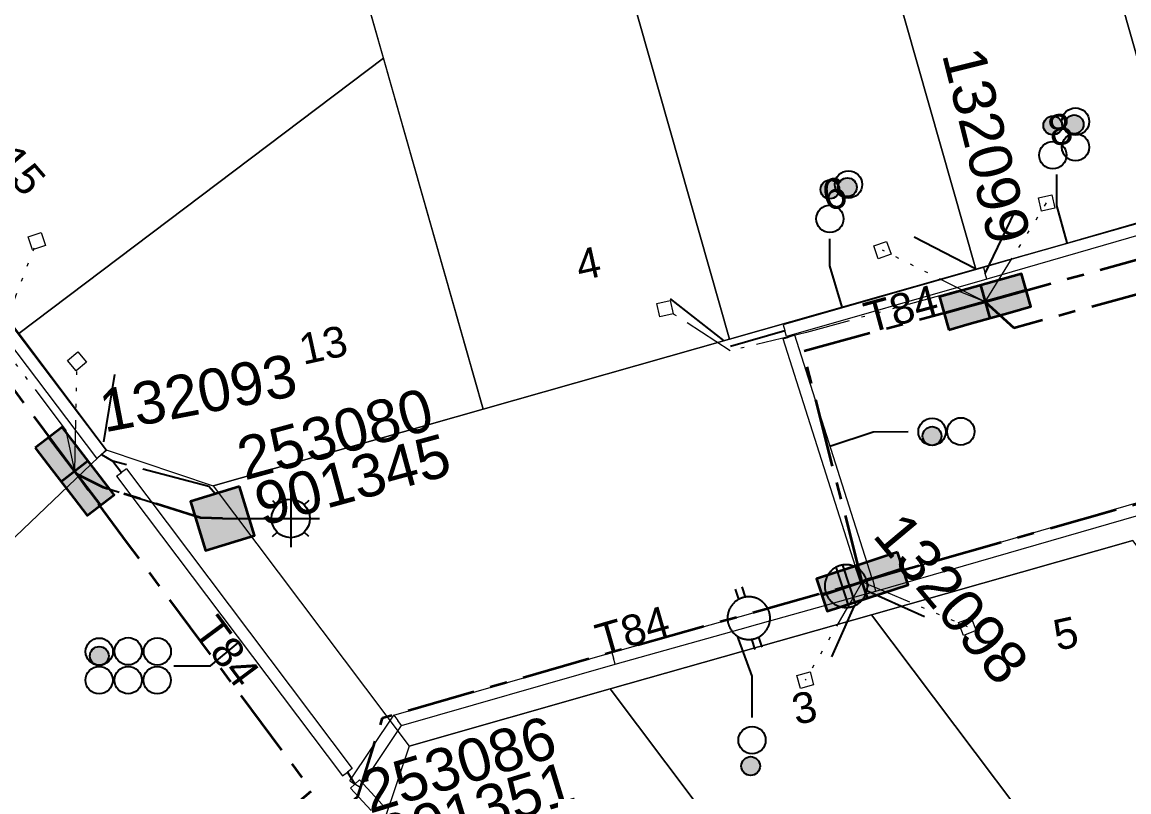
# Model space of a CAD drawing. Header units: metres. Extents: x 308278 to 310511, y 6271134 to 6272874.
# Drawn here: x 308769.8 to 308834.6, y 6272414.5 to 6272459.6 of the extents above; entities that cross this region are included whole.
import ezdxf
from ezdxf.enums import TextEntityAlignment as Align

# ---------------------------------------------------------------- set-up
doc = ezdxf.new("R2010")
doc.units = ezdxf.units.M
doc.set_wipeout_variables(frame=1)
for name, pattern in [('Cable Exist UG', [7, 4, -1, 1, -1]), ('DOT', [6.35, 0, -6.35]), ('PHANTOMX2', [6.6, 3, -0.75, 0.2, -0.75, 0.2, -0.75, 0.2, -0.75])]:
    doc.linetypes.add(name, pattern=pattern)
doc.layers.get('0').update_dxf_attribs({"color": 6})
for name, color, linetype, lineweight in [('_User Miscellaneous1', 30, 'Continuous', 13), ('_User_LV_Exist', 5, 'Continuous', 35), ('_User_SL_Exist', 4, 'Continuous', 35), ('Cadastre Land Parcels_SP_EXT', 118, 'Continuous', 15), ('Cadastre Roads_SP_EXT', 218, 'Continuous', 15), ('Mains_LV_EXT', 163, 'Continuous', 25), ('Mains_LV_SL_EXT', 135, 'Continuous', 25), ('Services_SP_EXT', 42, 'PHANTOMX2', 20)]:
    doc.layers.add(name, color=color, linetype=linetype, lineweight=lineweight)
for name, color, linetype in [('Duct_SP_EXT', 30, 'Continuous'), ('Equip_LV_EXT', 7, 'Continuous'), ('Equip_SP_SL_EXT', 7, 'Continuous'), ('SupportsUG_SP_LV_EXT', 7, 'Continuous'), ('SupportsUG_SP_LV_SL_EXT', 7, 'Continuous'), ('Trench_SP_EXT', 7, 'Continuous')]:
    doc.layers.add(name, color=color, linetype=linetype)
doc.styles.add('COLUMN_LABEL', font='arial.ttf', dxfattribs={"height": 2})
doc.styles.add('iecARIAL', font='arial.ttf', dxfattribs={"height": 2})
doc.styles.add('POLE_LABEL', font='arial.ttf', dxfattribs={"height": 2})
doc.styles.add('SL_LABEL', font='arial.ttf', dxfattribs={"height": 2})
doc.styles.get("Standard").update_dxf_attribs({"font": 'arial.ttf'})

# ---------------------------------------------------------------- blocks, each defined once
blk = doc.blocks.new('COLUMN_EXT')
blk.add_hatch(color=256).paths.add_polyline_path([(1.5, -1.5), (1.5, 1.5), (-1.5, 1.5), (-1.5, -1.5)])
blk.add_lwpolyline([(1.5, 1.5), (-1.5, 1.5), (-1.5, -1.5), (1.5, -1.5)], close=True)
at = {"flags": 9}
for tag, p in [('NOTES', (-1.813, 2)), ('STREETNAME', (-1.813, 1.6)), ('LOCATION', (-1.813, 1.4)), ('SUBURB', (-1.813, 1.8)), ('LEGEND', (-1.813, 1.2)), ('OWNED_BY', (-1.813, 0.6)), ('USAGE', (-1.813, 1)), ('STATE', (-1.813, 0.8)), ('COLUMN_TYPE', (-1.813, 0.4))]:
    blk.add_attdef(tag, text='', height=0.2, rotation=180, dxfattribs=at).set_placement(p, align=Align.MIDDLE_LEFT)
at = {"flags": 1}
blk.add_attdef('Z', (-1.813, 2.351), '', height=0.2, rotation=180, dxfattribs=at)
at = {"flags": 9}
for tag, style, p in [('STRUCTURE_PLANT_NUMBER', 'POLE_LABEL', (-1.813, -0.031)), ('STREET_CODE', 'COLUMN_LABEL', (-1.813, 0.2))]:
    blk.add_attdef(tag, text='', height=0.2, rotation=180, dxfattribs=dict(at, style=style)).set_placement(p, align=Align.MIDDLE_LEFT)
at = {"style": 'COLUMN_LABEL', "width": 0.9, "flags": 8}
blk.add_attdef('ASSET_NUM', text='', height=2, rotation=270, dxfattribs=at).set_placement((2, -4), align=Align.MIDDLE_LEFT)
blk = doc.blocks.new('PILLAR_EXT')
blk.add_hatch(color=256).paths.add_polyline_path([(-2.5, 1), (-2.5, -1), (2.5, -1), (2.5, 1)])
for p, q in [((0, 1), (0, -1)), ((-2.5, 0), (2.5, 0))]:
    blk.add_line(p, q)
at = {"ltscale": 10}
blk.add_line((2.5, 0), (-2.5, 0), dxfattribs=at)
blk.add_lwpolyline([(-2.5, -1), (-1.25, -1), (1.25, -1), (2.5, -1), (2.5, 1), (-2.5, 1)], close=True)
at = {"width": 0.9, "flags": 8}
blk.add_attdef('ASSET_NUM', text='', height=2, rotation=90, dxfattribs=at).set_placement((-2, 4), align=Align.MIDDLE_LEFT)
for tag, p, flags in [('OWNED_BY', (0, -0.2), 9), ('STATE', (0, -0.4), 9), ('SUPPORT_TYPE', (0, -0.6), 9), ('USAGE', (0, -0.8), 9), ('LEGEND', (0, -1), 9), ('LOCATION', (0, -1.2), 9), ('NOTES', (0, -1.4), 9), ('STREETNAME', (0, -1.8), 9), ('SUBURB', (0, -2), 1), ('PARENT', (0, -1.6), 9)]:
    blk.add_attdef(tag, p, '', height=0.2, dxfattribs=dict(flags=flags))
blk = doc.blocks.new('DUCT_EXT')
blk.add_circle((0, 0.8), 0.8)
at = {"flags": 1}
blk.add_attdef('Z', (0, 0), '', height=0.2, dxfattribs=at)
at = {"flags": 9}
for tag, p in [('DUCT_CODE', (0, 0)), ('XSECT_TYPE', (0, -0.2)), ('STATE', (0, -0.6)), ('FB_REFERENCE', (0, -0.4)), ('NOTES', (0, -0.8))]:
    blk.add_attdef(tag, text='', height=0.2, dxfattribs=at).set_placement(p, align=Align.MIDDLE_LEFT)
blk = doc.blocks.new('*U479')
at = {"transparency": 33554687, "flags": 9}
for tag, p in [('LRATECODE', (-7.4, 0)), ('LOUTREACHVOCAB', (-7.2, 0)), ('LOUTREACH', (-7, 0)), ('LANTNUMBER', (-6.6, 0)), ('LNEW', (-6.4, 0)), ('LMASTVOCAB', (-6.2, 0)), ('LMAST', (-6, 0)), ('LLAMPVOCAB', (-5.8, 0)), ('LLAMP', (-5.6, 0)), ('LEXIST', (-5.4, 0)), ('LCHARGE3PERCENT', (-5.2, 0)), ('LCHARGE3', (-5, 0)), ('LCHARGE2PERCENT', (-4.8, 0)), ('LCHARGE2', (-4.6, 0)), ('LCHARGE1PERCENT', (-4.4, 0)), ('LCHARGE1', (-4.2, 0)), ('LCATEGORY', (-4, 0)), ('LBRACKETVOCAB', (-3.8, 0)), ('LBRACKET', (-3.6, 0)), ('LKINGHEIGHT', (-3.4, 0)), ('CREPLACE', (-3.2, 0)), ('CREMOVE', (-3, 0)), ('CNUMBER', (-2.8, 0)), ('CNEW', (-2.6, 0)), ('CEXIST', (-2.4, 0)), ('USAGE', (-2.2, 0)), ('STATE', (-2, 0)), ('OWNED_BY', (-1.8, 0)), ('ORIENTATION', (-1.6, 0)), ('OPERATING_VOLTAGE', (-1.4, 0)), ('NO_PHASES', (-1.2, 0)), ('LANTERN_TYPE', (-1, 0)), ('LANTERN_PURPOSE', (-0.8, 0)), ('CONTROL_TYPE', (-0.6, 0)), ('CONSTRUCTED_VOLTAGE', (-0.4, 0))]:
    blk.add_attdef(tag, text='', height=0.001, rotation=270, dxfattribs=at).set_placement(p, align=Align.MIDDLE_LEFT)
at = {"transparency": 33554687, "style": 'SL_LABEL', "flags": 9}
blk.add_attdef('STREET_CODE', text='', height=0.001, rotation=270, dxfattribs=at).set_placement((0.001, 0), align=Align.MIDDLE_LEFT)
at = {"transparency": 33554687, "flags": 1}
blk.add_attdef('Z', (0, 0), '', height=0.001, rotation=270, dxfattribs=at)
at = {"transparency": 33554687, "width": 0.9}
blk.add_attdef('LNUMBER', text='', height=1, dxfattribs=at).set_placement((7, -1), align=Align.MIDDLE_LEFT)
at = {"transparency": 33554687, "flags": 9}
for tag, p in [('LREMOVE', (0, -7.6)), ('LREPLACE', (0, -7.8)), ('LTYPE', (0, -8)), ('LTYPEVOCAB', (0, -8.2)), ('LEGEND', (0, -8.4)), ('SUBURB', (0, -8.6)), ('STREETNAME', (0, -8.8)), ('LOCATION', (0, -9)), ('NOTES', (0, -9.2)), ('MAINTAINED_BY', (0, -9.863))]:
    blk.add_attdef(tag, text='', height=0.001, dxfattribs=at).set_placement(p, align=Align.MIDDLE_LEFT)
blk.add_attdef('OPERATED_BY', (0, -9.607), '', height=0.001, dxfattribs=at)
at = {"linetype": 'DOT', "transparency": 33554687}
blk.add_wipeout([(5.688, 0), (5.061, -1.061), (4, -1.688), (2.939, -1.061), (2.313, 0), (2.939, 1.061), (4, 1.687), (5.061, 1.061)], dxfattribs=at)
at = {"transparency": 33554687}
for p, q in [((4, 1.687), (4, 0)), ((2.939, 1.061), (3.205, 0.795)), ((5.061, 1.061), (4.795, 0.795)), ((0, 0), (4, 0)), ((4, 0), (5.688, 0)), ((4, 0), (4, -1.688)), ((2.939, -1.061), (3.205, -0.795)), ((5.061, -1.061), (4.795, -0.795))]:
    blk.add_line(p, q, dxfattribs=at)
blk.add_circle((4, 0), 1.125, dxfattribs=at)
blk = doc.blocks.new('CCP_EXT')
at = {"flags": 9}
for tag, p in [('OWNED_BY', (0, -1)), ('USAGE', (0, -1.2)), ('LEGEND', (0, -1.4)), ('STATE', (0, -1.8)), ('LIFE_SUPPORT', (0, -1.6)), ('NOTES', (0, -2))]:
    blk.add_attdef(tag, text='', height=0.2, dxfattribs=at).set_placement(p, align=Align.MIDDLE_LEFT)
at = {"transparency": 33554687}
blk.add_wipeout([(0, 0.566), (0.566, 0), (0, -0.566), (-0.566, 0)], dxfattribs=at)
blk.add_lwpolyline([(-0.566, 0), (0, 0.566), (0.566, 0), (0, -0.566), (-0.566, 0)])
at = {"flags": 1}
blk.add_attdef('Z', (0, 0), '', height=0.2, dxfattribs=at)
at = {"flags": 9}
for tag, p in [('CCP_TYPE', (0, 0)), ('OPERATING_VOLTAGE', (0, -0.6)), ('CONSTRUCTED_VOLTAGE', (0, -0.2)), ('NO_PHASES', (0, -0.4)), ('ORIENTATION', (0, -0.8))]:
    blk.add_attdef(tag, text='', height=0.2, dxfattribs=at).set_placement(p, align=Align.MIDDLE_LEFT)
blk = doc.blocks.new('LV_UG_LINKS_CLOSED_EXT')
at = {"layer": 'Equip_LV_EXT'}
for tag, flags, p in [('ACTUAL_STATUS', 9, (3, -2)), ('OPERATING_VOLTAGE', 9, (3, -2.6)), ('CONSTRUCTED_VOLTAGE', 9, (3, -2.2)), ('NO_PHASES', 9, (3, -2.4)), ('ORIENTATION', 9, (3, -2.8)), ('STATE', 9, (3, -3)), ('SWITCH_TYPE', 9, (3, -3.2)), ('OWNED_BY', 9, (3, -3.8)), ('USAGE', 9, (3, -3.4)), ('NOTES', 9, (3, -3.6)), ('TYPE', 9, (3, -4.6)), ('OPERATED_BY', 9, (3, -4)), ('MAINTAINED_BY', 9, (3, -4.2)), ('NUMBER_OF_PHASES', 9, (3, -4.4)), ('Z', 1, (3, -4.8))]:
    blk.add_attdef(tag, text='', height=0.2, dxfattribs=dict(at, flags=flags)).set_placement(p, align=Align.MIDDLE_LEFT)
at = {"transparency": 33554687}
blk.add_wipeout([(4, 1.25), (3.969, 1.25), (3.939, 1.248), (3.908, 1.247), (3.877, 1.244), (3.847, 1.241), (3.817, 1.236), (3.786, 1.232), (3.756, 1.226), (3.726, 1.22), (3.696, 1.213), (3.667, 1.205), (3.637, 1.196), (3.608, 1.187), (3.579, 1.177), (3.55, 1.166), (3.522, 1.155), (3.493, 1.143), (3.466, 1.13), (3.438, 1.117), (3.411, 1.102), (3.384, 1.088), (3.357, 1.072), (3.331, 1.056), (3.306, 1.039), (3.28, 1.022), (3.255, 1.004), (3.231, 0.985), (3.207, 0.966), (3.184, 0.947), (3.161, 0.926), (3.138, 0.905), (3.116, 0.884), (3.095, 0.862), (3.074, 0.839), (3.053, 0.816), (3.034, 0.793), (3.015, 0.769), (2.996, 0.745), (2.978, 0.72), (2.961, 0.694), (2.944, 0.669), (2.928, 0.643), (2.912, 0.616), (2.898, 0.589), (2.883, 0.562), (2.87, 0.534), (2.857, 0.507), (2.845, 0.478), (2.834, 0.45), (2.823, 0.421), (2.813, 0.392), (2.804, 0.363), (2.795, 0.333), (2.787, 0.304), (2.78, 0.274), (2.774, 0.244), (2.768, 0.214), (2.764, 0.183), (2.759, 0.153), (2.756, 0.123), (2.753, 0.092), (2.752, 0.061), (2.75, 0.031), (2.75, 0), (2.75, -0.031), (2.752, -0.061), (2.753, -0.092), (2.756, -0.123), (2.759, -0.153), (2.764, -0.183), (2.768, -0.214), (2.774, -0.244), (2.78, -0.274), (2.787, -0.304), (2.795, -0.333), (2.804, -0.363), (2.813, -0.392), (2.823, -0.421), (2.834, -0.45), (2.845, -0.478), (2.857, -0.507), (2.87, -0.534), (2.883, -0.562), (2.898, -0.589), (2.912, -0.616), (2.928, -0.643), (2.944, -0.669), (2.961, -0.694), (2.978, -0.72), (2.996, -0.745), (3.015, -0.769), (3.034, -0.793), (3.053, -0.816), (3.074, -0.839), (3.095, -0.862), (3.116, -0.884), (3.138, -0.905), (3.161, -0.926), (3.184, -0.947), (3.207, -0.966), (3.231, -0.985), (3.255, -1.004), (3.28, -1.022), (3.306, -1.039), (3.331, -1.056), (3.357, -1.072), (3.384, -1.088), (3.411, -1.102), (3.438, -1.117), (3.466, -1.13), (3.493, -1.143), (3.522, -1.155), (3.55, -1.166), (3.579, -1.177), (3.608, -1.187), (3.637, -1.196), (3.667, -1.205), (3.696, -1.213), (3.726, -1.22), (3.756, -1.226), (3.786, -1.232), (3.817, -1.236), (3.847, -1.241), (3.877, -1.244), (3.908, -1.247), (3.939, -1.248), (3.969, -1.25), (4, -1.25), (4.031, -1.25), (4.061, -1.248), (4.092, -1.247), (4.123, -1.244), (4.153, -1.241), (4.183, -1.236), (4.214, -1.232), (4.244, -1.226), (4.274, -1.22), (4.304, -1.213), (4.333, -1.205), (4.363, -1.196), (4.392, -1.187), (4.421, -1.177), (4.45, -1.166), (4.478, -1.155), (4.507, -1.143), (4.534, -1.13), (4.562, -1.117), (4.589, -1.102), (4.616, -1.088), (4.643, -1.072), (4.669, -1.056), (4.694, -1.039), (4.72, -1.022), (4.745, -1.004), (4.769, -0.985), (4.793, -0.966), (4.816, -0.947), (4.839, -0.926), (4.862, -0.905), (4.884, -0.884), (4.905, -0.862), (4.926, -0.839), (4.947, -0.816), (4.966, -0.793), (4.985, -0.769), (5.004, -0.745), (5.022, -0.72), (5.039, -0.694), (5.056, -0.669), (5.072, -0.643), (5.088, -0.616), (5.102, -0.589), (5.117, -0.562), (5.13, -0.534), (5.143, -0.507), (5.155, -0.478), (5.166, -0.45), (5.177, -0.421), (5.187, -0.392), (5.196, -0.363), (5.205, -0.333), (5.213, -0.304), (5.22, -0.274), (5.226, -0.244), (5.232, -0.214), (5.236, -0.183), (5.241, -0.153), (5.244, -0.123), (5.247, -0.092), (5.248, -0.061), (5.25, -0.031), (5.25, 0), (5.25, 0.031), (5.248, 0.061), (5.247, 0.092), (5.244, 0.123), (5.241, 0.153), (5.236, 0.183), (5.232, 0.214), (5.226, 0.244), (5.22, 0.274), (5.213, 0.304), (5.205, 0.333), (5.196, 0.363), (5.187, 0.392), (5.177, 0.421), (5.166, 0.45), (5.155, 0.478), (5.143, 0.507), (5.13, 0.534), (5.117, 0.562), (5.102, 0.589), (5.088, 0.616), (5.072, 0.643), (5.056, 0.669), (5.039, 0.694), (5.022, 0.72), (5.004, 0.745), (4.985, 0.769), (4.966, 0.793), (4.947, 0.816), (4.926, 0.839), (4.905, 0.862), (4.884, 0.884), (4.862, 0.905), (4.839, 0.926), (4.816, 0.947), (4.793, 0.966), (4.769, 0.985), (4.745, 1.004), (4.72, 1.022), (4.694, 1.039), (4.669, 1.056), (4.643, 1.072), (4.616, 1.088), (4.589, 1.102), (4.562, 1.117), (4.534, 1.13), (4.507, 1.143), (4.478, 1.155), (4.45, 1.166), (4.421, 1.177), (4.392, 1.187), (4.363, 1.196), (4.333, 1.205), (4.304, 1.213), (4.274, 1.22), (4.244, 1.226), (4.214, 1.232), (4.183, 1.236), (4.153, 1.241), (4.123, 1.244), (4.092, 1.247), (4.061, 1.248), (4.031, 1.25)], dxfattribs=at).dxf.layer = 'Equip_LV_EXT'
at = {"layer": 'Equip_LV_EXT'}
for p, q in [((3.792, 1.232), (3.792, -1.232)), ((4.208, 1.232), (4.208, -1.232))]:
    blk.add_line(p, q, dxfattribs=at)
at = {"layer": 'Equip_LV_EXT', "flags": 128}
blk.add_lwpolyline([(4, 1.25), (3.969, 1.25), (3.939, 1.248), (3.908, 1.247), (3.877, 1.244), (3.847, 1.241), (3.817, 1.236), (3.786, 1.232), (3.756, 1.226), (3.726, 1.22), (3.696, 1.213), (3.667, 1.205), (3.637, 1.196), (3.608, 1.187), (3.579, 1.177), (3.55, 1.166), (3.522, 1.155), (3.493, 1.143), (3.466, 1.13), (3.438, 1.117), (3.411, 1.102), (3.384, 1.088), (3.357, 1.072), (3.331, 1.056), (3.306, 1.039), (3.28, 1.022), (3.255, 1.004), (3.231, 0.985), (3.207, 0.966), (3.184, 0.947), (3.161, 0.926), (3.138, 0.905), (3.116, 0.884), (3.095, 0.862), (3.074, 0.839), (3.053, 0.816), (3.034, 0.793), (3.015, 0.769), (2.996, 0.745), (2.978, 0.72), (2.961, 0.694), (2.944, 0.669), (2.928, 0.643), (2.912, 0.616), (2.898, 0.589), (2.883, 0.562), (2.87, 0.534), (2.857, 0.507), (2.845, 0.478), (2.834, 0.45), (2.823, 0.421), (2.813, 0.392), (2.804, 0.363), (2.795, 0.333), (2.787, 0.304), (2.78, 0.274), (2.774, 0.244), (2.768, 0.214), (2.764, 0.183), (2.759, 0.153), (2.756, 0.123), (2.753, 0.092), (2.752, 0.061), (2.75, 0.031), (2.75, 0), (2.75, -0.031), (2.752, -0.061), (2.753, -0.092), (2.756, -0.123), (2.759, -0.153), (2.764, -0.183), (2.768, -0.214), (2.774, -0.244), (2.78, -0.274), (2.787, -0.304), (2.795, -0.333), (2.804, -0.363), (2.813, -0.392), (2.823, -0.421), (2.834, -0.45), (2.845, -0.478), (2.857, -0.507), (2.87, -0.534), (2.883, -0.562), (2.898, -0.589), (2.912, -0.616), (2.928, -0.643), (2.944, -0.669), (2.961, -0.694), (2.978, -0.72), (2.996, -0.745), (3.015, -0.769), (3.034, -0.793), (3.053, -0.816), (3.074, -0.839), (3.095, -0.862), (3.116, -0.884), (3.138, -0.905), (3.161, -0.926), (3.184, -0.947), (3.207, -0.966), (3.231, -0.985), (3.255, -1.004), (3.28, -1.022), (3.306, -1.039), (3.331, -1.056), (3.357, -1.072), (3.384, -1.088), (3.411, -1.102), (3.438, -1.117), (3.466, -1.13), (3.493, -1.143), (3.522, -1.155), (3.55, -1.166), (3.579, -1.177), (3.608, -1.187), (3.637, -1.196), (3.667, -1.205), (3.696, -1.213), (3.726, -1.22), (3.756, -1.226), (3.786, -1.232), (3.817, -1.236), (3.847, -1.241), (3.877, -1.244), (3.908, -1.247), (3.939, -1.248), (3.969, -1.25), (4, -1.25), (4.031, -1.25), (4.061, -1.248), (4.092, -1.247), (4.123, -1.244), (4.153, -1.241), (4.183, -1.236), (4.214, -1.232), (4.244, -1.226), (4.274, -1.22), (4.304, -1.213), (4.333, -1.205), (4.363, -1.196), (4.392, -1.187), (4.421, -1.177), (4.45, -1.166), (4.478, -1.155), (4.507, -1.143), (4.534, -1.13), (4.562, -1.117), (4.589, -1.102), (4.616, -1.088), (4.643, -1.072), (4.669, -1.056), (4.694, -1.039), (4.72, -1.022), (4.745, -1.004), (4.769, -0.985), (4.793, -0.966), (4.816, -0.947), (4.839, -0.926), (4.862, -0.905), (4.884, -0.884), (4.905, -0.862), (4.926, -0.839), (4.947, -0.816), (4.966, -0.793), (4.985, -0.769), (5.004, -0.745), (5.022, -0.72), (5.039, -0.694), (5.056, -0.669), (5.072, -0.643), (5.088, -0.616), (5.102, -0.589), (5.117, -0.562), (5.13, -0.534), (5.143, -0.507), (5.155, -0.478), (5.166, -0.45), (5.177, -0.421), (5.187, -0.392), (5.196, -0.363), (5.205, -0.333), (5.213, -0.304), (5.22, -0.274), (5.226, -0.244), (5.232, -0.214), (5.236, -0.183), (5.241, -0.153), (5.244, -0.123), (5.247, -0.092), (5.248, -0.061), (5.25, -0.031), (5.25, 0), (5.25, 0.031), (5.248, 0.061), (5.247, 0.092), (5.244, 0.123), (5.241, 0.153), (5.236, 0.183), (5.232, 0.214), (5.226, 0.244), (5.22, 0.274), (5.213, 0.304), (5.205, 0.333), (5.196, 0.363), (5.187, 0.392), (5.177, 0.421), (5.166, 0.45), (5.155, 0.478), (5.143, 0.507), (5.13, 0.534), (5.117, 0.562), (5.102, 0.589), (5.088, 0.616), (5.072, 0.643), (5.056, 0.669), (5.039, 0.694), (5.022, 0.72), (5.004, 0.745), (4.985, 0.769), (4.966, 0.793), (4.947, 0.816), (4.926, 0.839), (4.905, 0.862), (4.884, 0.884), (4.862, 0.905), (4.839, 0.926), (4.816, 0.947), (4.793, 0.966), (4.769, 0.985), (4.745, 1.004), (4.72, 1.022), (4.694, 1.039), (4.669, 1.056), (4.643, 1.072), (4.616, 1.088), (4.589, 1.102), (4.562, 1.117), (4.534, 1.13), (4.507, 1.143), (4.478, 1.155), (4.45, 1.166), (4.421, 1.177), (4.392, 1.187), (4.363, 1.196), (4.333, 1.205), (4.304, 1.213), (4.274, 1.22), (4.244, 1.226), (4.214, 1.232), (4.183, 1.236), (4.153, 1.241), (4.123, 1.244), (4.092, 1.247), (4.061, 1.248), (4.031, 1.25)], close=True, dxfattribs=at)
blk = doc.blocks.new('LV_UG_LINKS_OPEN_EXT')
at = {"layer": 'Equip_LV_EXT'}
for tag, height, flags, p in [('ACTUAL_STATUS', 0.167, 9, (3.167, -1.667)), ('CONSTRUCTED_VOLTAGE', 0.167, 9, (3.167, -1.833)), ('NO_PHASES', 0.167, 9, (3.167, -2)), ('OPERATING_VOLTAGE', 0.2, 9, (3, -2.6)), ('ORIENTATION', 0.2, 9, (3, -2.8)), ('STATE', 0.2, 9, (3, -3)), ('SWITCH_TYPE', 0.2, 9, (3, -3.2)), ('OWNED_BY', 0.2, 9, (3, -3.8)), ('USAGE', 0.2, 9, (3, -3.4)), ('NOTES', 0.2, 9, (3, -3.6)), ('TYPE', 0.2, 9, (3, -4.6)), ('OPERATED_BY', 0.2, 9, (3, -4)), ('MAINTAINED_BY', 0.2, 9, (3, -4.2)), ('NUMBER_OF_PHASES', 0.2, 9, (3, -4.4)), ('Z', 0.2, 1, (3, -4.8))]:
    blk.add_attdef(tag, text='', height=height, dxfattribs=dict(at, flags=flags)).set_placement(p, align=Align.MIDDLE_LEFT)
at = {"transparency": 33554687}
blk.add_wipeout([(4, 1.25), (3.969, 1.25), (3.939, 1.248), (3.908, 1.247), (3.877, 1.244), (3.847, 1.241), (3.817, 1.236), (3.786, 1.232), (3.756, 1.226), (3.726, 1.22), (3.696, 1.213), (3.667, 1.205), (3.637, 1.196), (3.608, 1.187), (3.579, 1.177), (3.55, 1.166), (3.522, 1.155), (3.493, 1.143), (3.466, 1.13), (3.438, 1.117), (3.411, 1.102), (3.384, 1.088), (3.357, 1.072), (3.331, 1.056), (3.306, 1.039), (3.28, 1.022), (3.255, 1.004), (3.231, 0.985), (3.207, 0.966), (3.184, 0.947), (3.161, 0.926), (3.138, 0.905), (3.116, 0.884), (3.095, 0.862), (3.074, 0.839), (3.053, 0.816), (3.034, 0.793), (3.015, 0.769), (2.996, 0.745), (2.978, 0.72), (2.961, 0.694), (2.944, 0.669), (2.928, 0.643), (2.912, 0.616), (2.898, 0.589), (2.883, 0.562), (2.87, 0.534), (2.857, 0.507), (2.845, 0.478), (2.834, 0.45), (2.823, 0.421), (2.813, 0.392), (2.804, 0.363), (2.795, 0.333), (2.787, 0.304), (2.78, 0.274), (2.774, 0.244), (2.768, 0.214), (2.764, 0.183), (2.759, 0.153), (2.756, 0.123), (2.753, 0.092), (2.752, 0.061), (2.75, 0.031), (2.75, 0), (2.75, -0.031), (2.752, -0.061), (2.753, -0.092), (2.756, -0.123), (2.759, -0.153), (2.764, -0.183), (2.768, -0.214), (2.774, -0.244), (2.78, -0.274), (2.787, -0.304), (2.795, -0.333), (2.804, -0.363), (2.813, -0.392), (2.823, -0.421), (2.834, -0.45), (2.845, -0.478), (2.857, -0.507), (2.87, -0.534), (2.883, -0.562), (2.898, -0.589), (2.912, -0.616), (2.928, -0.643), (2.944, -0.669), (2.961, -0.694), (2.978, -0.72), (2.996, -0.745), (3.015, -0.769), (3.034, -0.793), (3.053, -0.816), (3.074, -0.839), (3.095, -0.862), (3.116, -0.884), (3.138, -0.905), (3.161, -0.926), (3.184, -0.947), (3.207, -0.966), (3.231, -0.985), (3.255, -1.004), (3.28, -1.022), (3.306, -1.039), (3.331, -1.056), (3.357, -1.072), (3.384, -1.088), (3.411, -1.102), (3.438, -1.117), (3.466, -1.13), (3.493, -1.143), (3.522, -1.155), (3.55, -1.166), (3.579, -1.177), (3.608, -1.187), (3.637, -1.196), (3.667, -1.205), (3.696, -1.213), (3.726, -1.22), (3.756, -1.226), (3.786, -1.232), (3.817, -1.236), (3.847, -1.241), (3.877, -1.244), (3.908, -1.247), (3.939, -1.248), (3.969, -1.25), (4, -1.25), (4.031, -1.25), (4.061, -1.248), (4.092, -1.247), (4.123, -1.244), (4.153, -1.241), (4.183, -1.236), (4.214, -1.232), (4.244, -1.226), (4.274, -1.22), (4.304, -1.213), (4.333, -1.205), (4.363, -1.196), (4.392, -1.187), (4.421, -1.177), (4.45, -1.166), (4.478, -1.155), (4.507, -1.143), (4.534, -1.13), (4.562, -1.117), (4.589, -1.102), (4.616, -1.088), (4.643, -1.072), (4.669, -1.056), (4.694, -1.039), (4.72, -1.022), (4.745, -1.004), (4.769, -0.985), (4.793, -0.966), (4.816, -0.947), (4.839, -0.926), (4.862, -0.905), (4.884, -0.884), (4.905, -0.862), (4.926, -0.839), (4.947, -0.816), (4.966, -0.793), (4.985, -0.769), (5.004, -0.745), (5.022, -0.72), (5.039, -0.694), (5.056, -0.669), (5.072, -0.643), (5.088, -0.616), (5.102, -0.589), (5.117, -0.562), (5.13, -0.534), (5.143, -0.507), (5.155, -0.478), (5.166, -0.45), (5.177, -0.421), (5.187, -0.392), (5.196, -0.363), (5.205, -0.333), (5.213, -0.304), (5.22, -0.274), (5.226, -0.244), (5.232, -0.214), (5.236, -0.183), (5.241, -0.153), (5.244, -0.123), (5.247, -0.092), (5.248, -0.061), (5.25, -0.031), (5.25, 0), (5.25, 0.031), (5.248, 0.061), (5.247, 0.092), (5.244, 0.123), (5.241, 0.153), (5.236, 0.183), (5.232, 0.214), (5.226, 0.244), (5.22, 0.274), (5.213, 0.304), (5.205, 0.333), (5.196, 0.363), (5.187, 0.392), (5.177, 0.421), (5.166, 0.45), (5.155, 0.478), (5.143, 0.507), (5.13, 0.534), (5.117, 0.562), (5.102, 0.589), (5.088, 0.616), (5.072, 0.643), (5.056, 0.669), (5.039, 0.694), (5.022, 0.72), (5.004, 0.745), (4.985, 0.769), (4.966, 0.793), (4.947, 0.816), (4.926, 0.839), (4.905, 0.862), (4.884, 0.884), (4.862, 0.905), (4.839, 0.926), (4.816, 0.947), (4.793, 0.966), (4.769, 0.985), (4.745, 1.004), (4.72, 1.022), (4.694, 1.039), (4.669, 1.056), (4.643, 1.072), (4.616, 1.088), (4.589, 1.102), (4.562, 1.117), (4.534, 1.13), (4.507, 1.143), (4.478, 1.155), (4.45, 1.166), (4.421, 1.177), (4.392, 1.187), (4.363, 1.196), (4.333, 1.205), (4.304, 1.213), (4.274, 1.22), (4.244, 1.226), (4.214, 1.232), (4.183, 1.236), (4.153, 1.241), (4.123, 1.244), (4.092, 1.247), (4.061, 1.248), (4.031, 1.25)], dxfattribs=at).dxf.layer = 'Equip_LV_EXT'
at = {"layer": 'Equip_LV_EXT'}
for p, q in [((3.792, 1.863), (3.792, 1.232)), ((4.208, 1.863), (4.208, 1.232)), ((3.792, -1.232), (3.792, -1.863)), ((4.208, -1.232), (4.208, -1.863))]:
    blk.add_line(p, q, dxfattribs=at)
at = {"layer": 'Equip_LV_EXT', "flags": 128}
blk.add_lwpolyline([(4, 1.25), (3.969, 1.25), (3.939, 1.248), (3.908, 1.247), (3.877, 1.244), (3.847, 1.241), (3.817, 1.236), (3.786, 1.232), (3.756, 1.226), (3.726, 1.22), (3.696, 1.213), (3.667, 1.205), (3.637, 1.196), (3.608, 1.187), (3.579, 1.177), (3.55, 1.166), (3.522, 1.155), (3.493, 1.143), (3.466, 1.13), (3.438, 1.117), (3.411, 1.102), (3.384, 1.088), (3.357, 1.072), (3.331, 1.056), (3.306, 1.039), (3.28, 1.022), (3.255, 1.004), (3.231, 0.985), (3.207, 0.966), (3.184, 0.947), (3.161, 0.926), (3.138, 0.905), (3.116, 0.884), (3.095, 0.862), (3.074, 0.839), (3.053, 0.816), (3.034, 0.793), (3.015, 0.769), (2.996, 0.745), (2.978, 0.72), (2.961, 0.694), (2.944, 0.669), (2.928, 0.643), (2.912, 0.616), (2.898, 0.589), (2.883, 0.562), (2.87, 0.534), (2.857, 0.507), (2.845, 0.478), (2.834, 0.45), (2.823, 0.421), (2.813, 0.392), (2.804, 0.363), (2.795, 0.333), (2.787, 0.304), (2.78, 0.274), (2.774, 0.244), (2.768, 0.214), (2.764, 0.183), (2.759, 0.153), (2.756, 0.123), (2.753, 0.092), (2.752, 0.061), (2.75, 0.031), (2.75, 0), (2.75, -0.031), (2.752, -0.061), (2.753, -0.092), (2.756, -0.123), (2.759, -0.153), (2.764, -0.183), (2.768, -0.214), (2.774, -0.244), (2.78, -0.274), (2.787, -0.304), (2.795, -0.333), (2.804, -0.363), (2.813, -0.392), (2.823, -0.421), (2.834, -0.45), (2.845, -0.478), (2.857, -0.507), (2.87, -0.534), (2.883, -0.562), (2.898, -0.589), (2.912, -0.616), (2.928, -0.643), (2.944, -0.669), (2.961, -0.694), (2.978, -0.72), (2.996, -0.745), (3.015, -0.769), (3.034, -0.793), (3.053, -0.816), (3.074, -0.839), (3.095, -0.862), (3.116, -0.884), (3.138, -0.905), (3.161, -0.926), (3.184, -0.947), (3.207, -0.966), (3.231, -0.985), (3.255, -1.004), (3.28, -1.022), (3.306, -1.039), (3.331, -1.056), (3.357, -1.072), (3.384, -1.088), (3.411, -1.102), (3.438, -1.117), (3.466, -1.13), (3.493, -1.143), (3.522, -1.155), (3.55, -1.166), (3.579, -1.177), (3.608, -1.187), (3.637, -1.196), (3.667, -1.205), (3.696, -1.213), (3.726, -1.22), (3.756, -1.226), (3.786, -1.232), (3.817, -1.236), (3.847, -1.241), (3.877, -1.244), (3.908, -1.247), (3.939, -1.248), (3.969, -1.25), (4, -1.25), (4.031, -1.25), (4.061, -1.248), (4.092, -1.247), (4.123, -1.244), (4.153, -1.241), (4.183, -1.236), (4.214, -1.232), (4.244, -1.226), (4.274, -1.22), (4.304, -1.213), (4.333, -1.205), (4.363, -1.196), (4.392, -1.187), (4.421, -1.177), (4.45, -1.166), (4.478, -1.155), (4.507, -1.143), (4.534, -1.13), (4.562, -1.117), (4.589, -1.102), (4.616, -1.088), (4.643, -1.072), (4.669, -1.056), (4.694, -1.039), (4.72, -1.022), (4.745, -1.004), (4.769, -0.985), (4.793, -0.966), (4.816, -0.947), (4.839, -0.926), (4.862, -0.905), (4.884, -0.884), (4.905, -0.862), (4.926, -0.839), (4.947, -0.816), (4.966, -0.793), (4.985, -0.769), (5.004, -0.745), (5.022, -0.72), (5.039, -0.694), (5.056, -0.669), (5.072, -0.643), (5.088, -0.616), (5.102, -0.589), (5.117, -0.562), (5.13, -0.534), (5.143, -0.507), (5.155, -0.478), (5.166, -0.45), (5.177, -0.421), (5.187, -0.392), (5.196, -0.363), (5.205, -0.333), (5.213, -0.304), (5.22, -0.274), (5.226, -0.244), (5.232, -0.214), (5.236, -0.183), (5.241, -0.153), (5.244, -0.123), (5.247, -0.092), (5.248, -0.061), (5.25, -0.031), (5.25, 0), (5.25, 0.031), (5.248, 0.061), (5.247, 0.092), (5.244, 0.123), (5.241, 0.153), (5.236, 0.183), (5.232, 0.214), (5.226, 0.244), (5.22, 0.274), (5.213, 0.304), (5.205, 0.333), (5.196, 0.363), (5.187, 0.392), (5.177, 0.421), (5.166, 0.45), (5.155, 0.478), (5.143, 0.507), (5.13, 0.534), (5.117, 0.562), (5.102, 0.589), (5.088, 0.616), (5.072, 0.643), (5.056, 0.669), (5.039, 0.694), (5.022, 0.72), (5.004, 0.745), (4.985, 0.769), (4.966, 0.793), (4.947, 0.816), (4.926, 0.839), (4.905, 0.862), (4.884, 0.884), (4.862, 0.905), (4.839, 0.926), (4.816, 0.947), (4.793, 0.966), (4.769, 0.985), (4.745, 1.004), (4.72, 1.022), (4.694, 1.039), (4.669, 1.056), (4.643, 1.072), (4.616, 1.088), (4.589, 1.102), (4.562, 1.117), (4.534, 1.13), (4.507, 1.143), (4.478, 1.155), (4.45, 1.166), (4.421, 1.177), (4.392, 1.187), (4.363, 1.196), (4.333, 1.205), (4.304, 1.213), (4.274, 1.22), (4.244, 1.226), (4.214, 1.232), (4.183, 1.236), (4.153, 1.241), (4.123, 1.244), (4.092, 1.247), (4.061, 1.248), (4.031, 1.25)], close=True, dxfattribs=at)
blk = doc.blocks.new('CABLE_LARGE_EXT')
h = blk.add_hatch(color=256)
edge = h.paths.add_edge_path()
edge.add_arc((0, 0.55), 0.55, 0, 360)
blk.add_circle((0, 0.55), 0.55)
at = {"flags": 1}
blk.add_attdef('Z', (0, 0), '', height=0.2, dxfattribs=at)
at = {"flags": 9}
for tag, p in [('COND_CODE', (0, 0)), ('XSECT_SIZE', (0, -0.6)), ('STATE', (0, -0.4)), ('FB_REFERENCE', (0, -0.2)), ('NOTES', (0, -0.8))]:
    blk.add_attdef(tag, text='', height=0.2, dxfattribs=at).set_placement(p, align=Align.MIDDLE_LEFT)

msp = doc.modelspace()

# ---------------------------------------------------------------- linework, layer by layer
at = {"layer": '_User Miscellaneous1'}
for p, q in [((308826.118, 6272445.219), (308826.218, 6272444.873)), ((308826.12, 6272445.22), (308826.218, 6272444.873)), ((308826.317, 6272444.527), (308826.218, 6272444.873)), ((308826.319, 6272444.528), (308826.218, 6272444.873)), ((308826.317, 6272444.527), (308814.573, 6272441.173)), ((308814.376, 6272441.865), (308814.475, 6272441.519)), ((308814.379, 6272441.038), (308814.723, 6272441.147)), ((308814.573, 6272441.173), (308814.475, 6272441.519)), ((308815.066, 6272441.257), (308814.723, 6272441.147)), ((308774.733, 6272434.488), (308774.447, 6272434.271)), ((308774.16, 6272434.054), (308774.447, 6272434.271)), ((308775.326, 6272432.985), (308775.613, 6272433.202)), ((308775.901, 6272433.418), (308775.613, 6272433.202)), ((308804.349, 6272422.665), (308804.447, 6272422.319)), ((308804.545, 6272421.973), (308804.447, 6272422.319))]:
    msp.add_line(p, q, dxfattribs=at)
at = {"layer": '_User_SL_Exist', "linetype": 'Cable Exist UG', "flags": 128}
msp.add_lwpolyline([(308826.218, 6272443.215), (308838.346, 6272446.581)], dxfattribs=at)
at = {"layer": 'Cadastre Land Parcels_SP_EXT', "linetype": 'Continuous'}
for points in [[(308849.718, 6272451.943), (308841.515, 6272480.805), (308829.488, 6272477.392), (308837.692, 6272448.528), (308849.718, 6272451.943)], [(308837.692, 6272448.528), (308829.488, 6272477.392), (308817.463, 6272473.981), (308825.668, 6272445.115), (308837.692, 6272448.528)], [(308825.668, 6272445.115), (308817.463, 6272473.981), (308803.029, 6272469.886), (308811.236, 6272441.017), (308825.668, 6272445.115)], [(308811.236, 6272441.017), (308803.029, 6272469.886), (308788.596, 6272465.791), (308796.804, 6272436.919), (308811.236, 6272441.017)], [(308790.957, 6272457.487), (308788.596, 6272465.791), (308757.774, 6272457.047), (308769.588, 6272441.35), (308790.957, 6272457.487)], [(308796.804, 6272436.919), (308790.957, 6272457.487), (308769.588, 6272441.35), (308774.721, 6272434.53), (308780.978, 6272432.425), (308796.804, 6272436.919)], [(308849.465, 6272409.845), (308834.875, 6272429.217), (308819.562, 6272424.87), (308834.155, 6272405.497), (308849.465, 6272409.845)], [(308834.155, 6272405.497), (308819.562, 6272424.87), (308804.243, 6272420.522), (308818.833, 6272401.142), (308834.155, 6272405.497)], [(308818.833, 6272401.142), (308804.243, 6272420.522), (308792.468, 6272417.18), (308791.015, 6272412.879), (308800.259, 6272400.596), (308803.197, 6272396.697), (308818.833, 6272401.142)]]:
    msp.add_lwpolyline(points, close=True, dxfattribs=at)
at = {"layer": 'Duct_SP_EXT'}
for points in [[(308830.397, 6272450.67), (308830.397, 6272448.844), (308831.003, 6272446.662)], [(308817.091, 6272446.904), (308817.091, 6272445.32), (308817.819, 6272442.9)], [(308821.715, 6272435.585), (308819.653, 6272435.58), (308817.124, 6272434.731)], [(308812.572, 6272418.857), (308812.569, 6272421.278), (308811.561, 6272424.052)], [(308778.676, 6272421.879), (308780.837, 6272421.878), (308782.457, 6272423.227)]]:
    msp.add_lwpolyline(points, dxfattribs=at)
at = {"layer": 'Mains_LV_SL_EXT', "linetype": 'Cable Exist UG'}
msp.add_lwpolyline([(308826.218, 6272443.215), (308838.346, 6272446.581)], dxfattribs=at)
at = {"layer": 'Trench_SP_EXT', "linetype": 'Cable Exist UG'}
for points in [[(308822.055, 6272447.016), (308826.218, 6272444.873), (308828.219, 6272449.009)], [(308775.208, 6272438.949), (308774.447, 6272434.271)], [(308774.447, 6272434.271), (308775.103, 6272433.874), (308775.613, 6272433.202)], [(308781.14, 6272431.924), (308780.739, 6272432.38), (308775.103, 6272433.874)], [(308819.234, 6272426.956), (308819.366, 6272426.509)], [(308817.243, 6272422.402), (308819.007, 6272426.408), (308823.468, 6272424.416)]]:
    msp.add_lwpolyline(points, dxfattribs=at)

# ---------------------------------------------------------------- block references
at = {"layer": 'Duct_SP_EXT'}
for name, p in [('DUCT_EXT', (308831.517, 6272452.969)), ('CABLE_LARGE_EXT', (308830.186, 6272452.994)), ('CABLE_LARGE_EXT', (308831.442, 6272453.058)), ('DUCT_EXT', (308830.188, 6272451.003)), ('DUCT_EXT', (308831.522, 6272451.465)), ('DUCT_EXT', (308818.216, 6272449.289)), ('CABLE_LARGE_EXT', (308817.122, 6272449.244)), ('CABLE_LARGE_EXT', (308818.148, 6272449.372)), ('DUCT_EXT', (308817.125, 6272447.271)), ('DUCT_EXT', (308823.109, 6272434.796)), ('DUCT_EXT', (308824.799, 6272434.818)), ('CABLE_LARGE_EXT', (308823.109, 6272434.796)), ('DUCT_EXT', (308774.312, 6272421.91)), ('DUCT_EXT', (308776.006, 6272421.93)), ('DUCT_EXT', (308777.712, 6272421.923)), ('CABLE_LARGE_EXT', (308774.312, 6272421.91)), ('DUCT_EXT', (308774.299, 6272420.236)), ('DUCT_EXT', (308776.003, 6272420.245)), ('DUCT_EXT', (308777.703, 6272420.241)), ('DUCT_EXT', (308812.56, 6272416.72)), ('CABLE_LARGE_EXT', (308812.481, 6272415.458))]:
    msp.add_blockref(name, p, dxfattribs=at)
at = {"layer": 'SupportsUG_SP_LV_EXT'}
ref = msp.add_blockref('PILLAR_EXT', (308826.218, 6272443.215), dxfattribs=dict(at, rotation=15.7795006375818))
ref.add_attrib('ASSET_NUM', '132099', dxfattribs={"layer": '0', "height": 2.5, "rotation": 284.02545, "style": 'iecARIAL'}).set_placement((308827.718, 6272446.715), align=Align.MIDDLE_RIGHT)
ref = msp.add_blockref('PILLAR_EXT', (308772.869, 6272433.277), dxfattribs=dict(at, rotation=307.4744246539815))
ref.add_attrib('ASSET_NUM', '132093', dxfattribs={"layer": '0', "height": 2.5, "rotation": 10.85147, "style": 'iecARIAL'}).set_placement((308774.369, 6272436.777), align=Align.MIDDLE_LEFT)
ref = msp.add_blockref('PILLAR_EXT', (308819.02, 6272426.806), dxfattribs=dict(at, rotation=198.1395522482655))
ref.add_attrib('ASSET_NUM', '132098', dxfattribs={"layer": '0', "height": 2.5, "rotation": 309.90316, "style": 'iecARIAL'}).set_placement((308820.52, 6272430.306), align=Align.MIDDLE_LEFT)
at = {"layer": 'SupportsUG_SP_LV_SL_EXT'}
ref = msp.add_blockref('COLUMN_EXT', (308781.527, 6272430.514), dxfattribs=dict(at, rotation=16.93071000781399))
ref.add_attrib('ASSET_NUM', '901345', dxfattribs={"layer": '0', "height": 2.5, "rotation": 15.23854, "style": 'COLUMN_LABEL'}).set_placement((308783.527, 6272431.264), align=Align.MIDDLE_LEFT)
ref = msp.add_blockref('COLUMN_EXT', (308788.872, 6272410.987), dxfattribs=dict(at, rotation=310.6239181244099))
ref.add_attrib('ASSET_NUM', '901351', dxfattribs={"layer": '0', "height": 2.5, "rotation": 17.00672, "style": 'COLUMN_LABEL'}).set_placement((308790.872, 6272411.737), align=Align.MIDDLE_LEFT)

# ---------------------------------------------------------------- texts
at = {"layer": 'Cadastre Land Parcels_SP_EXT'}
for s, rotation, p in [('8', 12.37645, (308830.128, 6272452.283)), ('15', 310.80214, (308768.119, 6272451.39)), ('6', 12.37892, (308816.9, 6272448.527)), ('4', 12.37961, (308802.467, 6272444.429)), ('13', 12.37881, (308786.254, 6272439.51)), ('5', 12.37377, (308830.451, 6272422.752)), ('3', 12.3745, (308815.135, 6272418.404))]:
    msp.add_text(s, height=1.8, rotation=rotation, dxfattribs=at).set_placement(p)
at = {"layer": 'Mains_LV_EXT'}
for rotation, p in [(15.19151, (308819.429, 6272441.372)), (16.0376, (308803.714, 6272422.51)), (306.67662, (308779.796, 6272423.933))]:
    msp.add_text('T84', height=1.8, rotation=rotation, dxfattribs=at).set_placement(p)

# ---------------------------------------------------------------- next in the draw order: block references
at = {"layer": 'Equip_SP_SL_EXT'}
ref = msp.add_blockref('*U479', (308781.527, 6272430.514), dxfattribs=at)
ref.add_attrib('ASSET_NUM', '253080', dxfattribs={"layer": '0', "height": 2.5, "rotation": 15.23854, "style": 'iecARIAL'}).set_placement((308783.027, 6272432.014), align=Align.BOTTOM_LEFT)
ref = msp.add_blockref('*U479', (308788.873, 6272410.987), dxfattribs=at)
ref.add_attrib('ASSET_NUM', '253086', dxfattribs={"layer": '0', "height": 2.5, "rotation": 17.00672, "style": 'iecARIAL'}).set_placement((308790.373, 6272412.487), align=Align.BOTTOM_LEFT)
at = {"layer": 'Services_SP_EXT'}
for p, rotation in [((308829.821, 6272449), 237.7795010583321), ((308770.646, 6272446.763), 242.8756818991325), ((308820.198, 6272446.243), 333.7795009051569), ((308807.464, 6272442.817), 327.652556370013), ((308773.007, 6272439.721), 265.4744242784249), ((308825.177, 6272424.18), 156.1395526819882), ((308815.679, 6272421.039), 60.13955258759166)]:
    msp.add_blockref('CCP_EXT', p, dxfattribs=dict(at, rotation=rotation))

# ---------------------------------------------------------------- next in the draw order: linework, layer by layer
at = {"layer": '_User Miscellaneous1'}
for p, q in [((308838.34, 6272448.767), (308826.118, 6272445.219)), ((308838.541, 6272448.076), (308826.319, 6272444.528)), ((308774.733, 6272434.488), (308765.374, 6272446.839)), ((308774.16, 6272434.054), (308764.8, 6272446.404)), ((308826.12, 6272445.22), (308814.376, 6272441.865)), ((308775.901, 6272433.418), (308789.134, 6272415.861)), ((308775.326, 6272432.985), (308788.559, 6272415.427)), ((308791.571, 6272418.993), (308804.349, 6272422.665)), ((308792.023, 6272418.374), (308804.545, 6272421.973)), ((308788.996, 6272415.149), (308791.571, 6272418.993)), ((308791.571, 6272418.993), (308791.797, 6272418.683)), ((308789.594, 6272414.748), (308792.023, 6272418.374)), ((308792.023, 6272418.374), (308791.797, 6272418.683)), ((308788.559, 6272415.427), (308788.847, 6272415.644)), ((308789.134, 6272415.861), (308788.847, 6272415.644)), ((308788.996, 6272415.149), (308789.295, 6272414.949)), ((308789.031, 6272414.704), (308789.295, 6272414.949)), ((308789.559, 6272415.194), (308789.295, 6272414.949)), ((308789.594, 6272414.748), (308789.295, 6272414.949)), ((308790.91, 6272413.74), (308789.559, 6272415.194)), ((308790.238, 6272413.406), (308789.031, 6272414.704))]:
    msp.add_line(p, q, dxfattribs=at)
at = {"layer": '_User_LV_Exist', "linetype": 'Cable Exist UG', "flags": 128}
for points in [[(308826.218, 6272443.215), (308827.908, 6272441.693), (308827.908, 6272441.693), (308838.868, 6272444.693), (308840.406, 6272445.098), (308839.83, 6272447.049), (308839.83, 6272447.049), (308850.228, 6272450.073)], [(308810.244, 6272382.828), (308805.921, 6272382.001), (308805.921, 6272382.001), (308785.679, 6272408.635), (308783.436, 6272411.752), (308786.767, 6272414.573), (308775.97, 6272429.07), (308775.97, 6272429.07), (308772.869, 6272433.277)]]:
    msp.add_lwpolyline(points, dxfattribs=at)
at = {"layer": '_User_SL_Exist', "linetype": 'Cable Exist UG', "flags": 128}
for points in [[(308772.869, 6272433.277), (308756.159, 6272455.812)], [(308781.527, 6272430.514), (308780.248, 6272430.55), (308774.564, 6272432.328), (308774.564, 6272432.328), (308772.995, 6272433.116)]]:
    msp.add_lwpolyline(points, dxfattribs=at)
at = {"layer": 'Cadastre Roads_SP_EXT', "linetype": 'Continuous'}
msp.add_lwpolyline([(308774.721, 6272434.53), (308769.588, 6272441.35), (308757.774, 6272457.047), (308755.771, 6272459.709), (308716.183, 6272512.301), (308707.773, 6272523.474), (308695.92, 6272539.227), (308679.365, 6272527.818), (308695.02, 6272507.007), (308734.775, 6272454.161), (308739.716, 6272447.593), (308760.057, 6272420.553), (308774.721, 6272434.53)], close=True, dxfattribs=at)
msp.add_lwpolyline([(308837.692, 6272448.528), (308825.668, 6272445.115), (308811.236, 6272441.017), (308796.804, 6272436.919), (308780.978, 6272432.425), (308792.468, 6272417.18), (308804.243, 6272420.522), (308819.562, 6272424.87), (308834.875, 6272429.217)], dxfattribs=at)
at = {"layer": 'Mains_LV_SL_EXT', "linetype": 'Cable Exist UG'}
for points in [[(308772.869, 6272433.277), (308756.159, 6272455.812)], [(308781.527, 6272430.514), (308780.248, 6272430.55), (308774.564, 6272432.328), (308774.564, 6272432.328), (308772.995, 6272433.116)]]:
    msp.add_lwpolyline(points, dxfattribs=at)
at = {"layer": 'Services_SP_EXT'}
for points in [[(308826.217, 6272443.215), (308829.821, 6272449)], [(308772.869, 6272433.277), (308772.372, 6272435.671), (308772.372, 6272435.671), (308768.416, 6272440.915), (308770.646, 6272446.763)], [(308826.217, 6272443.215), (308820.198, 6272446.243)], [(308826.217, 6272443.215), (308824.61, 6272443.85), (308824.61, 6272443.85), (308815.748, 6272441.419), (308811.279, 6272440.338), (308807.464, 6272442.817)], [(308772.869, 6272433.277), (308773.007, 6272439.721)]]:
    msp.add_lwpolyline(points, dxfattribs=at)
at = {"layer": 'Trench_SP_EXT', "linetype": 'Cable Exist UG'}
for points in [[(308807.76, 6272443.384), (308811.29, 6272440.613), (308814.475, 6272441.519)], [(308788.847, 6272415.644), (308789.295, 6272414.949)]]:
    msp.add_lwpolyline(points, dxfattribs=at)

# ---------------------------------------------------------------- next in the draw order: block references
at = {"layer": '_User_LV_Exist'}
ref = msp.add_blockref('PILLAR_EXT', (308826.218, 6272443.215), dxfattribs=dict(at, rotation=15.7795006375818))
ref.add_attrib('ASSET_NUM', '132099', dxfattribs={"layer": '0', "height": 2.5, "rotation": 284.02545, "style": 'iecARIAL'}).set_placement((308827.718, 6272446.715), align=Align.MIDDLE_RIGHT)
ref = msp.add_blockref('PILLAR_EXT', (308772.869, 6272433.277), dxfattribs=dict(at, rotation=307.4744246539815))
ref.add_attrib('ASSET_NUM', '132093', dxfattribs={"layer": '0', "height": 2.5, "rotation": 10.85147, "style": 'iecARIAL'}).set_placement((308774.369, 6272436.777), align=Align.MIDDLE_LEFT)
at = {"layer": '_User_SL_Exist'}
ref = msp.add_blockref('COLUMN_EXT', (308781.527, 6272430.514), dxfattribs=dict(at, rotation=16.93071000781399))
ref.add_attrib('ASSET_NUM', '901345', dxfattribs={"layer": '0', "height": 2.5, "rotation": 15.23854, "style": 'COLUMN_LABEL'}).set_placement((308783.527, 6272431.264), align=Align.MIDDLE_LEFT)
ref = msp.add_blockref('COLUMN_EXT', (308788.872, 6272410.987), dxfattribs=dict(at, rotation=310.6239181244099))
ref.add_attrib('ASSET_NUM', '901351', dxfattribs={"layer": '0', "height": 2.5, "rotation": 17.00672, "style": 'COLUMN_LABEL'}).set_placement((308790.872, 6272411.737), align=Align.MIDDLE_LEFT)

# ---------------------------------------------------------------- next in the draw order: block references
at = {"layer": 'Equip_LV_EXT', "rotation": 198.1395522482655}
for name, p in [('LV_UG_LINKS_CLOSED_EXT', (308821.873, 6272427.797)), ('LV_UG_LINKS_OPEN_EXT', (308816.173, 6272425.919))]:
    msp.add_blockref(name, p, dxfattribs=at)

# ---------------------------------------------------------------- next in the draw order: linework, layer by layer
at = {"layer": '_User Miscellaneous1'}
for p, q in [((308818.891, 6272426.846), (308814.379, 6272441.038)), ((308819.577, 6272427.065), (308815.066, 6272441.257)), ((308819.622, 6272426.954), (308846.763, 6272434.802)), ((308819.822, 6272426.263), (308846.963, 6272434.111)), ((308804.349, 6272422.665), (308819.625, 6272426.955)), ((308818.891, 6272426.846), (308819.234, 6272426.956)), ((308819.577, 6272427.065), (308819.234, 6272426.956)), ((308819.622, 6272426.954), (308819.722, 6272426.608)), ((308819.625, 6272426.955), (308819.722, 6272426.608)), ((308804.545, 6272421.973), (308819.819, 6272426.262)), ((308819.822, 6272426.263), (308819.722, 6272426.608)), ((308819.819, 6272426.262), (308819.722, 6272426.608))]:
    msp.add_line(p, q, dxfattribs=at)
at = {"layer": '_User_LV_Exist', "linetype": 'Cable Exist UG', "flags": 128}
for points in [[(308819.02, 6272426.806), (308815.564, 6272440.322), (308826.218, 6272443.215)], [(308866.604, 6272415.556), (308861.732, 6272422.289), (308861.732, 6272422.289), (308854.302, 6272432.244), (308846.793, 6272434.613), (308834.408, 6272431.157), (308819.02, 6272426.806)], [(308810.244, 6272382.828), (308807.668, 6272382.983), (308807.668, 6272382.983), (308787.284, 6272409.81), (308786.134, 6272411.409), (308789.467, 6272414.221), (308789.467, 6272414.221), (308790.911, 6272418.829), (308803.714, 6272422.51), (308819.02, 6272426.806)]]:
    msp.add_lwpolyline(points, dxfattribs=at)
at = {"layer": 'Services_SP_EXT'}
for points in [[(308819.02, 6272426.806), (308815.679, 6272421.039)], [(308819.02, 6272426.806), (308825.177, 6272424.18)]]:
    msp.add_lwpolyline(points, dxfattribs=at)

# ---------------------------------------------------------------- next in the draw order: block references
at = {"layer": '_User_LV_Exist'}
ref = msp.add_blockref('PILLAR_EXT', (308819.02, 6272426.806), dxfattribs=dict(at, rotation=198.1395522482655))
ref.add_attrib('ASSET_NUM', '132098', dxfattribs={"layer": '0', "height": 2.5, "rotation": 309.90316, "style": 'iecARIAL'}).set_placement((308820.52, 6272430.306), align=Align.MIDDLE_LEFT)

doc.saveas('drawing.dxf')
